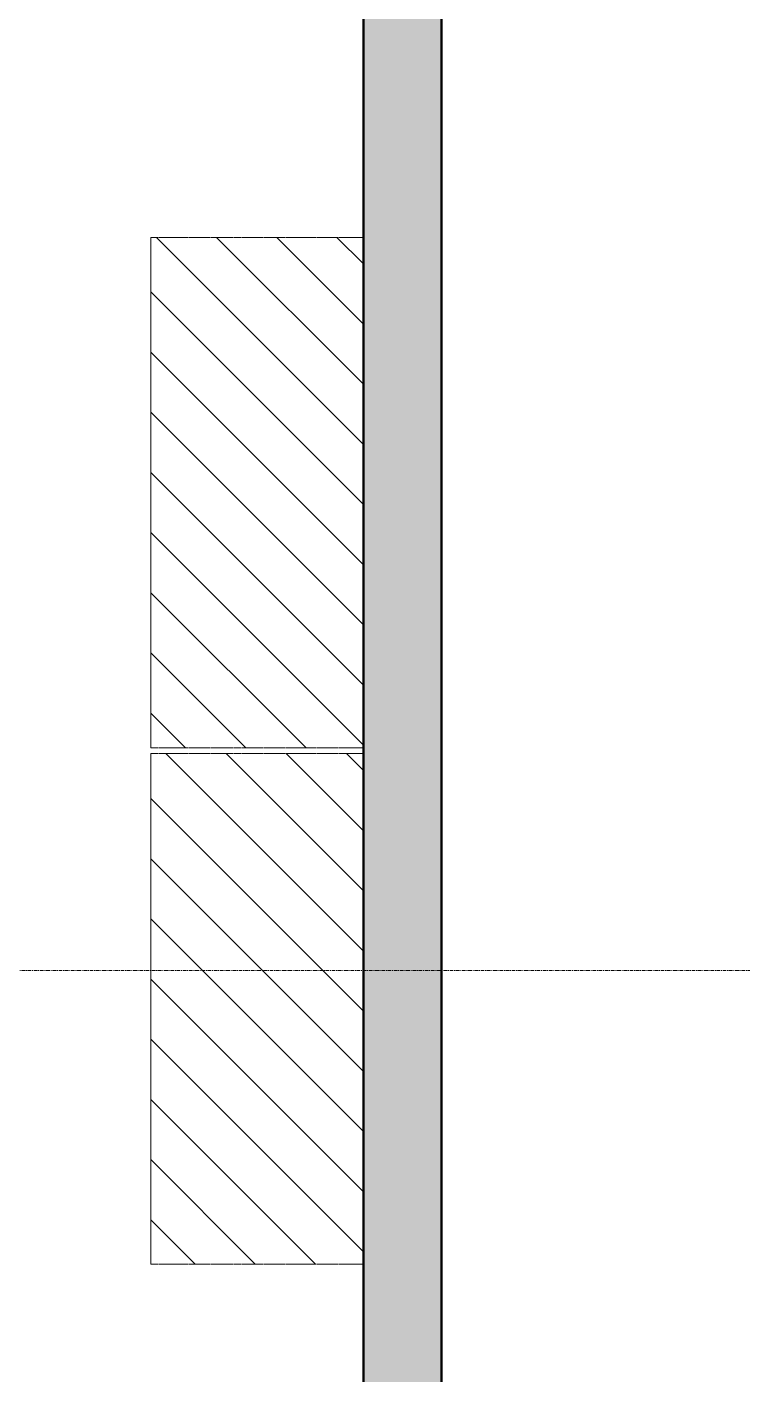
# Model space of a CAD drawing. Header units: inches. Extents: x 12491 to 15223, y 922 to 3433.
# Drawn here: x 14365 to 14465.8, y 2063.5 to 2253.4 of the extents above; entities that cross this region are included whole.
import ezdxf

# ---------------------------------------------------------------- set-up
doc = ezdxf.new("R2010")
doc.units = ezdxf.units.IN
doc.header["$MEASUREMENT"] = 0
doc.linetypes.add('Demolished', pattern=[0.1875, 0.125, -0.0625])
doc.linetypes.add('Grid Line 1_2_', pattern=[0.875, 0.5, -0.125, 0.125, -0.125])
for name, color, linetype, lineweight in [('A-WALL-2', 113, 'Continuous', 50), ('I-FURN-2', 254, 'Demolished', 9), ('I-FURN-3', 10, 'Demolished', 9), ('S-GRID-1', 1, 'Grid Line 1_2_', 9)]:
    doc.layers.add(name, color=color, linetype=linetype, lineweight=lineweight)
doc.layers.add('A-WALL-PATT-3', color=135, linetype='Continuous', lineweight=13, transparency=0.4)

# ---------------------------------------------------------------- blocks, each defined once
blk = doc.blocks.new('Table-Rectangular - 72_ x 30_-896631-DEMO _ NEW PLAN SUPERIMPOSED - 1ST FLOOR')
at = {"layer": 'I-FURN-3'}
h = blk.add_hatch(dxfattribs=at)
h.set_pattern_fill('FP_5', color=256, style=0, pattern_type=2)
h.set_pattern_definition([(225, (2187.757, -13296.562), (4.2426407, -4.2426407), [])])
h.paths.add_polyline_path([(36, 15), (-36, 15), (-36, -15), (36, -15)], flags=0)
at = {"layer": 'I-FURN-2'}
for p, q in [((-36, -15), (-36, 15)), ((-36, 15), (36, 15)), ((36, 15), (36, -15)), ((36, -15), (-36, -15))]:
    blk.add_line(p, q, dxfattribs=at)
at = {"layer": 'I-FURN-3'}
for p, q in [((36, 15), (-36, 15)), ((-36, 15), (-36, -15)), ((36, -15), (36, 15)), ((-36, -15), (36, -15))]:
    blk.add_line(p, q, dxfattribs=at)
blk = doc.blocks.new('Table-Rectangular - 72_ x 30_-V9-DEMO _ NEW PLAN SUPERIMPOSED - 1ST FLOOR')
at = {"layer": 'I-FURN-3'}
h = blk.add_hatch(dxfattribs=at)
h.set_pattern_fill('FP_6', color=256, style=0, pattern_type=2)
h.set_pattern_definition([(225, (2114.963, -13296.562), (4.2426407, -4.2426407), [])])
h.paths.add_polyline_path([(36, 15), (-36, 15), (-36, -15), (36, -15)], flags=0)
at = {"layer": 'I-FURN-2'}
for p, q in [((-36, -15), (-36, 15)), ((-36, 15), (36, 15)), ((36, 15), (36, -15)), ((36, -15), (-36, -15))]:
    blk.add_line(p, q, dxfattribs=at)
at = {"layer": 'I-FURN-3'}
for p, q in [((36, 15), (-36, 15)), ((-36, 15), (-36, -15)), ((36, -15), (36, 15)), ((-36, -15), (36, -15))]:
    blk.add_line(p, q, dxfattribs=at)

msp = doc.modelspace()

# ---------------------------------------------------------------- hatches: boundary and pattern name
at = {"layer": 'A-WALL-PATT-3'}
h = msp.add_hatch(color=256, dxfattribs=at)
h.paths.add_polyline_path([(14412.462, 1943.463), (14423.462, 1943.463), (14423.462, 2022.713), (14412.462, 2022.713), (14412.462, 1957.463)], flags=0)
h.paths.add_polyline_path([(14412.462, 2061.713), (14423.462, 2061.713), (14423.462, 2432.213), (14412.462, 2432.213), (14412.462, 2078.963)], flags=0)

# ---------------------------------------------------------------- linework, layer by layer
at = {"layer": 'A-WALL-2'}
for p, q in [((14423.462, 2061.713), (14423.462, 2432.213)), ((14412.462, 2276.463), (14412.462, 2061.713))]:
    msp.add_line(p, q, dxfattribs=at)
at = {"layer": 'S-GRID-1'}
msp.add_line((13554.863, 2120.362), (14533.559, 2120.362), dxfattribs=at)

# ---------------------------------------------------------------- block references
at = {"layer": 'I-FURN-2', "rotation": 270.0000000000001}
for name, p in [('Table-Rectangular - 72_ x 30_-896631-DEMO _ NEW PLAN SUPERIMPOSED - 1ST FLOOR', (14397.462, 2187.757)), ('Table-Rectangular - 72_ x 30_-V9-DEMO _ NEW PLAN SUPERIMPOSED - 1ST FLOOR', (14397.462, 2114.963))]:
    msp.add_blockref(name, p, dxfattribs=at)

doc.saveas('drawing.dxf')
